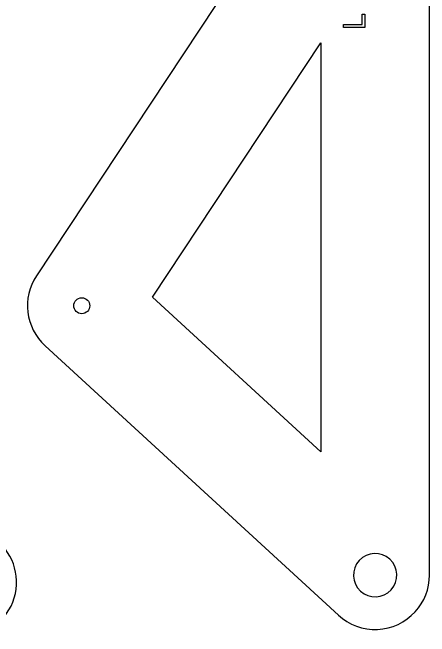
# Model space of a CAD drawing. Header units: millimetres. Extents: x 18 to 1161, y 18 to 1161.
# Drawn here: x 930.2 to 1160.7, y 474.3 to 819.4 of the extents above; entities that cross this region are included whole.
import ezdxf

# ---------------------------------------------------------------- set-up
doc = ezdxf.new("R2010")
doc.units = ezdxf.units.MM
doc.layers.add('cut', color=5, linetype='Continuous', true_color=0x0000ff)
doc.layers.add('line engraving', color=1, linetype='Continuous', true_color=0xff0000)

msp = doc.modelspace()

# ---------------------------------------------------------------- linework, layer by layer
at = {"layer": 'cut', "color": 5, "true_color": 0x0000ff}
for points in [[(948.2, 635.18), (1110.32, 486.16, 0.414578), (1152.73, 487.98, 0.188241), (1160.67, 508.3), (1160.67, 902.5, 0.743511), (1105.64, 919.05), (943.48, 673.81, 0.368358)], [(635.18, 686.79), (486.16, 524.67, 0.414578), (487.98, 482.26, 0.188241), (508.3, 474.33), (902.5, 474.33, 0.743511), (919.05, 529.35), (673.81, 691.51, 0.368358)], [(1121.81, 516.39, 0.997265), (1139.48, 500.16, 0.997265)]]:
    msp.add_lwpolyline(points, format="xyb", close=True, dxfattribs=at)
msp.add_lwpolyline([(1007.63, 662.05), (1100.67, 802.74), (1100.67, 576.53)], close=True, dxfattribs=at)
msp.add_circle((968.5, 657.27), 4.4, dxfattribs=at)
at = {"layer": 'line engraving', "color": 1, "true_color": 0xff0000}
msp.add_lwpolyline([(1124.94, 811.19), (1113.08, 811.19), (1113.08, 812.76), (1123.54, 812.76), (1123.54, 818.6), (1124.94, 818.6), (1124.94, 811.19)], dxfattribs=at)

doc.saveas('drawing.dxf')
